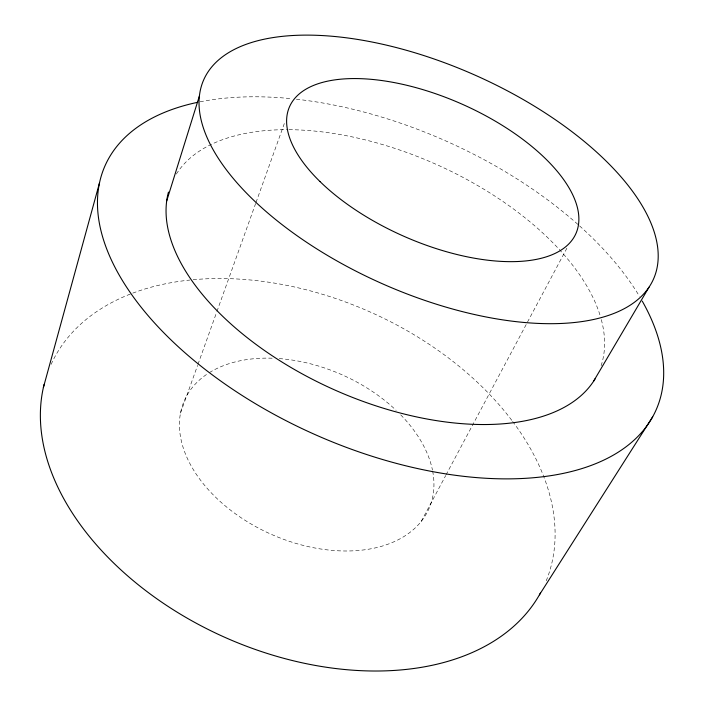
<?xml version="1.0" encoding="UTF-8"?>
<svg xmlns="http://www.w3.org/2000/svg" width="706" height="706" viewBox="0 0 706 706"><rect width="100%" height="100%" fill="white"/><g stroke="black" fill="none" stroke-linecap="round" stroke-linejoin="round"><path stroke-width="0.53" stroke-dasharray="3.53 2.65" d="M180.498 413.098L197.609 365.364M197.98 364.331L216.583 312.449M216.954 311.408L255.643 203.504M256.013 202.463L285.03 121.538M421.191 521.46L445.724 475.517M446.024 474.891L567.571 246.932M51.132 364.349A270.204 178.159 23.9 0 1 131.731 293.519M132.763 293.131A270.204 178.159 23.9 0 1 189.835 280.053M193.135 279.726A270.204 178.159 23.9 0 1 511.938 420.52M512.609 421.411A270.204 178.159 23.9 0 1 545.738 581.991M200.072 101.814A301.374 160.721 23.9 0 1 291.966 98.734M296.388 99.202A301.374 160.721 23.9 0 1 578.752 225.17M579.564 225.902A301.374 160.721 23.9 0 1 639.433 296.282M176.359 174.064A233.501 123.691 23.9 0 1 287.933 129.675M288.975 129.675A233.501 123.691 23.9 0 1 600.374 316.332M601.309 319.615A233.501 123.691 23.9 0 1 600.788 366.661M432.654 471.105A133.716 87.262 23.9 0 1 272.339 534.786A133.716 87.262 23.9 0 1 208.473 373.2M209.382 372.627A133.716 87.262 23.9 0 1 272.843 358.224M279.241 358.586A133.716 87.262 23.9 0 1 396.154 410.354M400.726 414.863A133.716 87.262 23.9 0 1 432.451 470.046"/><path stroke-width="1.06" d="M43.375 387.576L99.475 183.013M166.704 200.901L199.41 95.99M593.508 381.372L648.999 287.21A245.97 114.134 23.9 0 0 374.162 42.448A245.97 114.134 23.9 0 0 262.694 208.561A245.97 114.134 23.9 0 0 648.999 287.21M539.419 594.84L652.679 416.796M540.487 592.916A270.204 178.159 23.9 0 1 232.795 640.774A270.204 178.159 23.9 0 1 44.151 384.302M642.248 301.109A301.374 160.721 23.9 0 1 515.08 478.765A301.374 160.721 23.9 0 1 146.654 313.949A301.374 160.721 23.9 0 1 197.804 102.282M595.264 378.566A233.501 123.691 23.9 0 1 337.318 391.115A233.501 123.691 23.9 0 1 168.46 192.094M319.986 181.548A156.617 72.188 23.9 0 0 569.636 243.049A156.617 72.188 23.9 0 0 408.597 85.726A156.617 72.188 23.9 0 0 319.986 181.548"/></g></svg>
